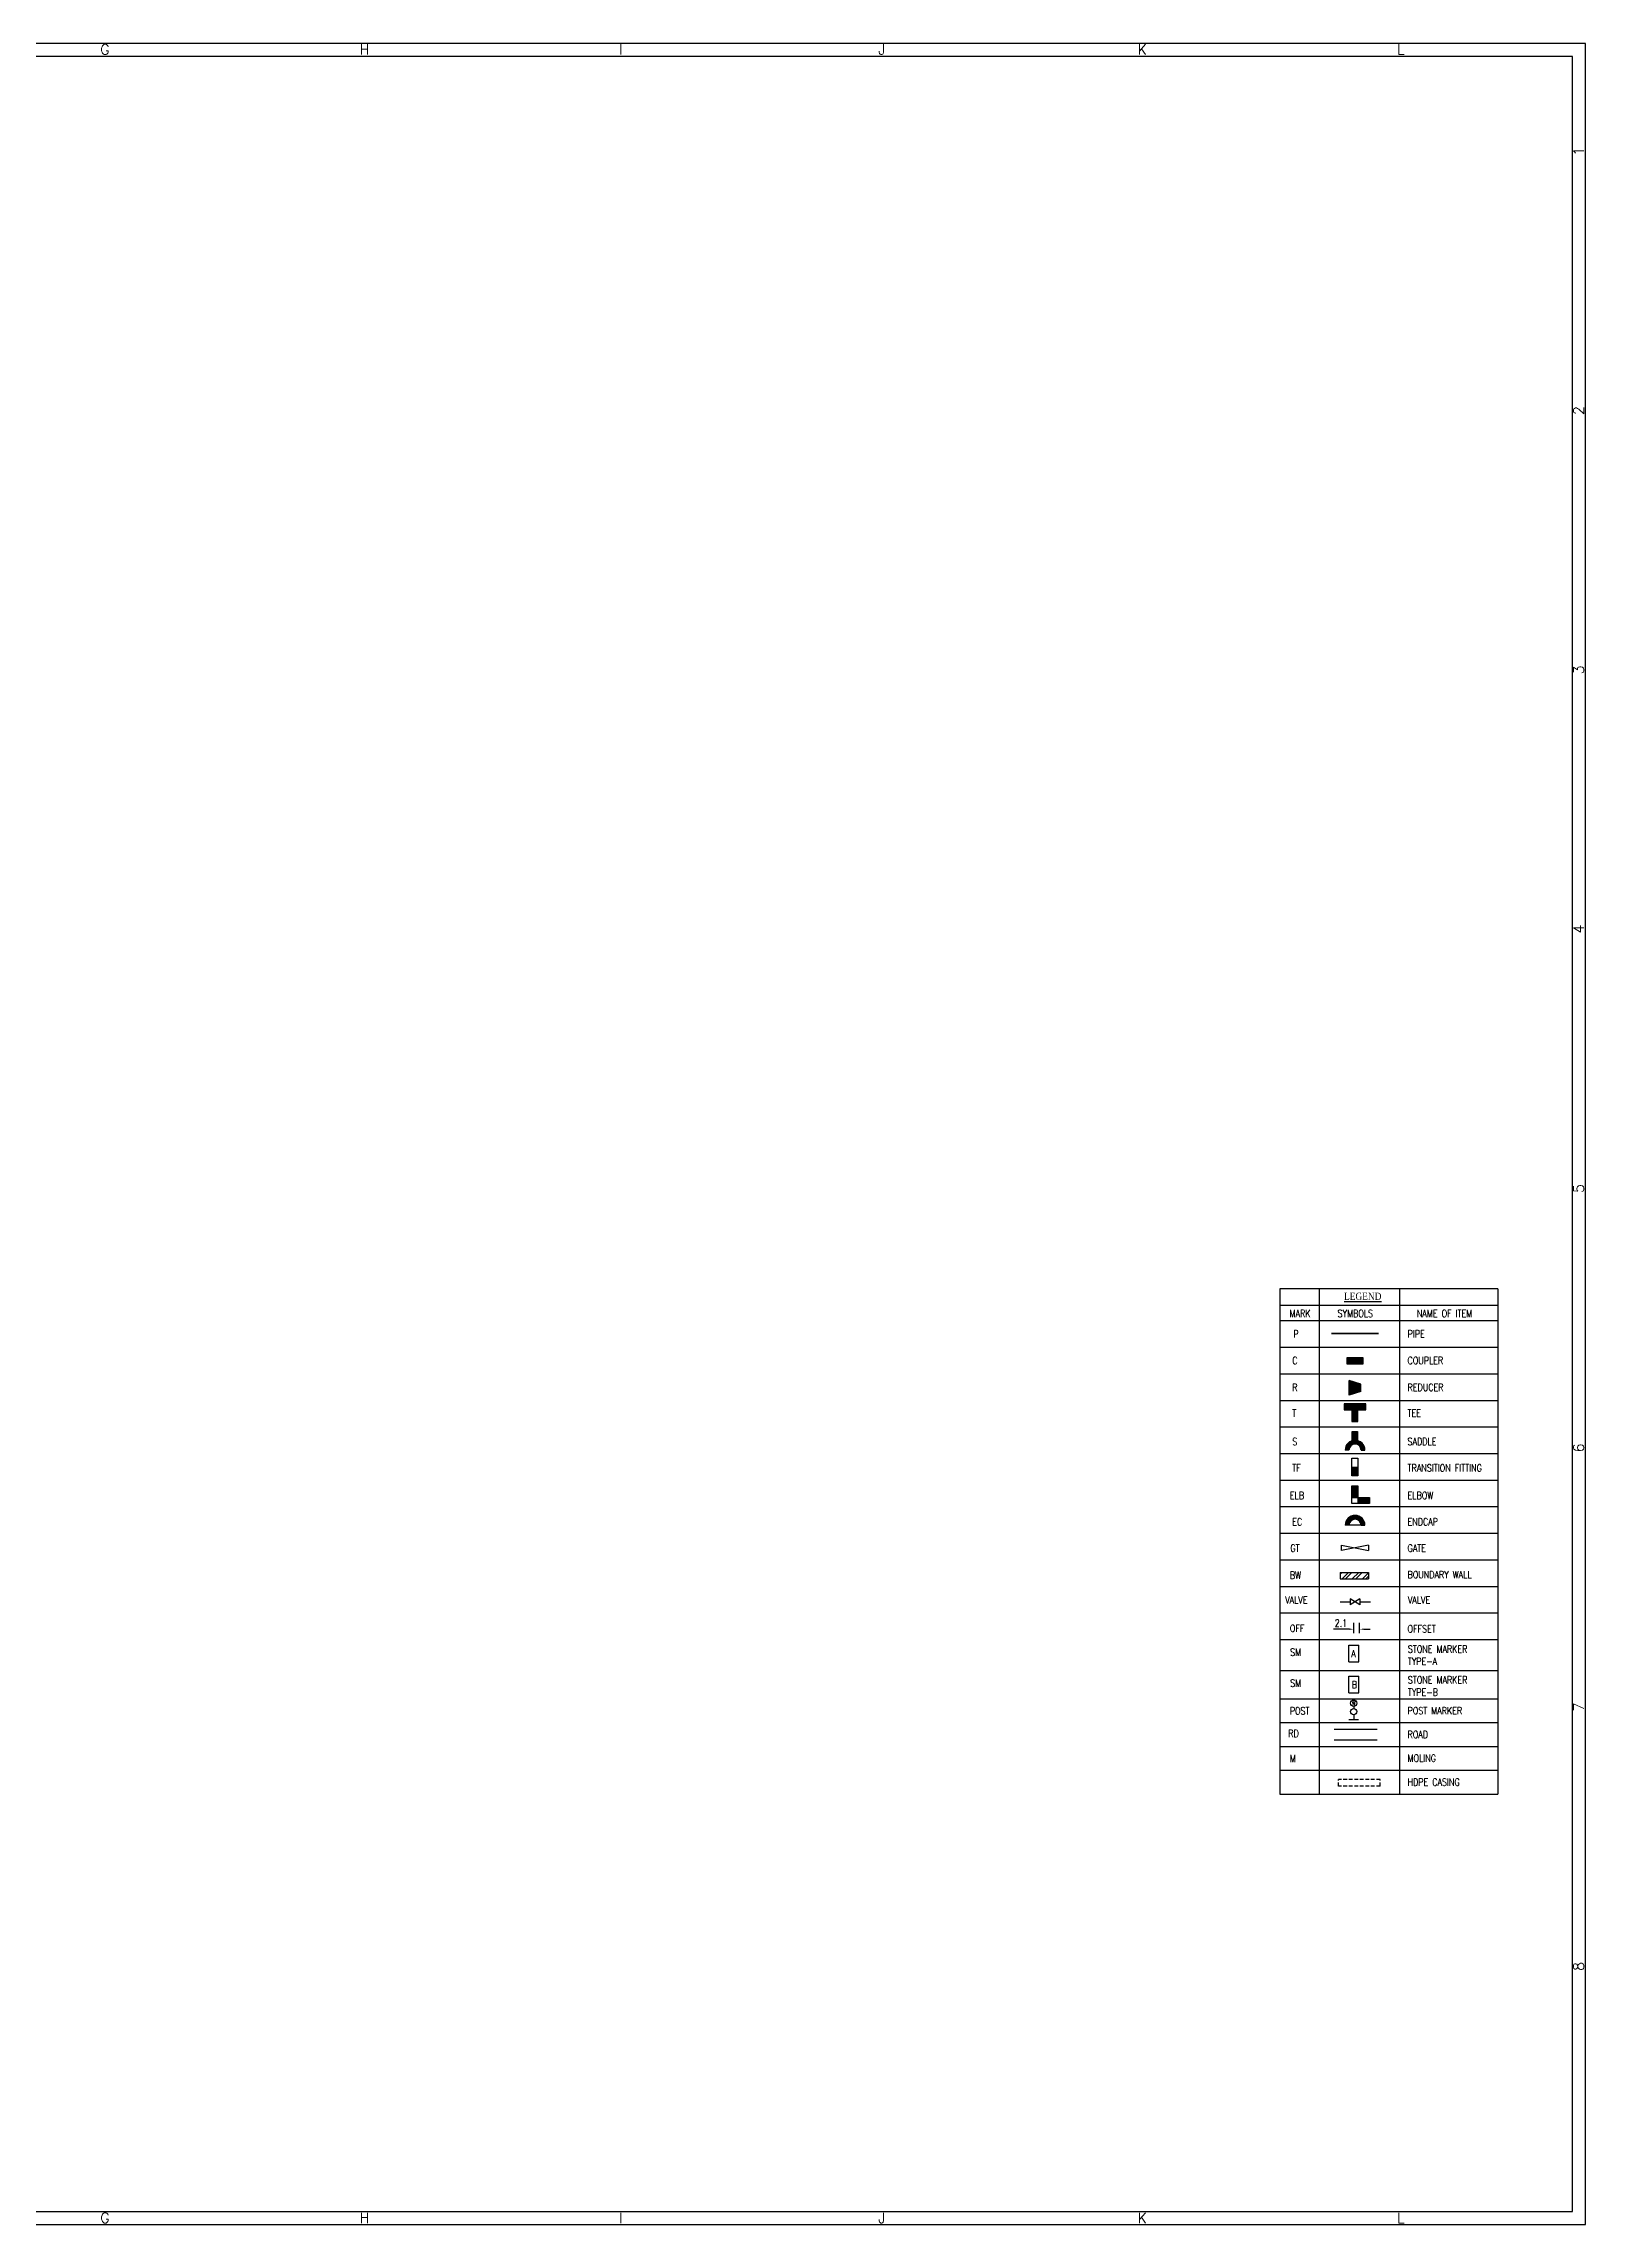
# Model space of a CAD drawing. Header units: inches. Extents: x -207274 to 211309, y 3811 to 299882.
# Drawn here: x 2018 to 211309, y 3811 to 299882 of the extents above; entities that cross this region are included whole.
import ezdxf

# ---------------------------------------------------------------- set-up
doc = ezdxf.new("R2010")
doc.units = ezdxf.units.IN
doc.header["$LTSCALE"] = 1000
doc.header["$MEASUREMENT"] = 0
doc.linetypes.add('DASHED', pattern=[0.75, 0.5, -0.25])
doc.layers.add('63 PIPE', color=167, linetype='Continuous', lineweight=35)
doc.styles.add('ROMAND', font='Times New Roman.ttf', dxfattribs={"width": 0.8, "height": 0.55})
doc.styles.add('ROMANS', font='simplex.shx')
doc.styles.add('ROMANT', font='romant')
doc.styles.get("Standard").update_dxf_attribs({"font": 'txt.shx', "height": 0.6})

# ---------------------------------------------------------------- blocks, each defined once
blk = doc.blocks.new('frame')
for points in [[(4106.330467346197, 2974.901128340031), (4461.841467346197, 2974.901128340031), (4461.841467346197, 3226.360128340032), (4106.330467346197, 3226.360128340032)], [(4107.825467346196, 2976.396128340031), (4460.346467346194, 2976.396128340031), (4460.346467346194, 3224.865128340031), (4107.825467346196, 3224.865128340031)]]:
    blk.add_lwpolyline(points, close=True)
for s, p in [('G', (4290.618262901793, 3225.087720183016)), ('H', (4320.518262901791, 3225.087720183016)), ('I', (4350.418262901793, 3225.087720183016)), ('J', (4380.318262901794, 3225.087720183016)), ('K', (4410.218262901793, 3225.087720183016)), ('L', (4440.118262901793, 3225.087720183016)), ('G', (4290.618262901793, 2975.049388766546)), ('H', (4320.518262901791, 2975.049388766546)), ('I', (4350.418262901793, 2975.049388766546)), ('J', (4380.318262901794, 2975.049388766546)), ('K', (4410.218262901793, 2975.049388766546)), ('L', (4440.118262901793, 2975.049388766546))]:
    blk.add_text(s, height=1.195999999999999).set_placement(p)
for s, p in [('1', (4461.665183958927, 3213.435777409799)), ('2', (4461.665183958927, 3183.5357774098)), ('3', (4461.665183958927, 3153.6357774098)), ('4', (4461.665183958927, 3123.735777409799)), ('5', (4461.665183958927, 3093.835777409799)), ('6', (4461.665183958927, 3063.935777409799)), ('7', (4461.665183958927, 3034.035777409799)), ('8', (4461.665183958927, 3004.135777409799))]:
    blk.add_text(s, height=1.195999999999999, rotation=90).set_placement(p)

msp = doc.modelspace()

# ---------------------------------------------------------------- hatches: boundary and pattern name
for points in [[(181094.7837701012, 120575.8418903914), (181094.7837701012, 121509.9347443413), (178949.4896333255, 121509.9347443413), (178949.4896333255, 120575.8418903914)], [(179242.6668211687, 116411.5551335062), (180814.940012496, 116909.2224810268), (180814.940012496, 117904.5571748838), (179242.6668211687, 118402.2245212463)], [(178546.4436496105, 114414.3880838417), (181497.8297552131, 114414.3880838417), (181497.8297552131, 115208.3670151694), (178546.4436496105, 115208.3670151694)], [(180419.126167573, 112820.923957102), (180419.126167573, 115208.3670151694), (179625.147236852, 115208.3670151694), (179625.147236852, 112820.923957102)], [(179670.4372586701, 111445.8064998593), (180373.8361457437, 111445.8064998593), (180373.8361457437, 110228.5491216029), (179670.4372586701, 110228.5491216029)], [(180419.126167573, 106620.9297000617), (179625.147236852, 106620.9297000617), (179625.147236852, 105427.2081707776), (180419.126167573, 105427.2081707776)], [(180866.2069133893, 98722.05112059694), (181385.7679507025, 98722.05112059694, 1), (178697.7982936762, 98722.05112059694), (179217.3593316655, 98722.05112059694, -1)]]:
    msp.add_hatch(color=7).paths.add_polyline_path(points)
h = msp.add_hatch(color=7)
h.paths.add_polyline_path([(179670.4372586701, 111445.8064998593), (180373.8361457437, 111445.8064998593), (180373.8361457437, 110228.5491216029), (179670.4372586701, 110228.5491216029)])
edge = h.paths.add_edge_path()
edge.add_arc((180041.7831223104, 108920.6699243612), 1343.984828650269, 0, 180)
edge.add_line((178697.7982941829, 108920.6699243612), (179217.3593314439, 108920.6699243612))
edge.add_arc((180041.7831223104, 108920.6699243612), 824.423790761421, 0, 180, ccw=False)
edge.add_line((180866.206913095, 108920.6699243612), (181385.7679507025, 108920.6699243612))
h = msp.add_hatch(color=7)
h.paths.add_polyline_path([(182012.5902979541, 101696.7073634774), (179625.147236852, 101696.7073634774), (179625.147236852, 102490.6862972015), (182012.5902979541, 102490.6862972015)])
h.paths.add_polyline_path([(180419.126167573, 104084.1504221684), (180419.126167573, 101696.7073634774), (179625.147236852, 101696.7073634774), (179625.147236852, 104084.1504221684)])

# ---------------------------------------------------------------- linework, layer by layer
at = {"color": 7}
for p, q in [((199406.448215751, 130838.5240766494), (169827.1118704173, 130838.5240766494)), ((169827.1118704173, 130838.5240766494), (169827.111870408, 62230.4327421803)), ((175174.3265053369, 130838.5240766494), (175174.3265053276, 62230.4327421803)), ((186094.4864548985, 130838.5240766494), (186094.4864548892, 62230.4327421803)), ((199406.4482158572, 130838.5240766494), (199406.4482158572, 62230.4327421803)), ((199406.448215751, 128565.8680441319), (169827.1118704173, 128565.8680441319)), ((199406.448215751, 126463.9297967143), (169827.1118704173, 126463.9297967143)), ((199406.448215751, 122855.9946804973), (169827.1118704173, 122855.9946804973)), ((199406.448215751, 119248.0595683772), (169827.1118704173, 119248.0595696163)), ((199406.448215751, 115640.124452224), (169827.1118704173, 115640.124452224)), ((179242.6668207496, 116411.5551246833), (179242.6668207496, 118402.2245202614)), ((180814.9400120955, 117904.5571709238), (179242.6668207496, 118402.2245202614)), ((180814.9400120955, 116909.2224757671), (179242.6668207496, 116411.5551246833)), ((180814.9400120955, 116909.2224757671), (180814.9400120955, 117904.5571709238)), ((199406.448215751, 112032.18933183), (169827.1118704173, 112032.18933183)), ((199406.448215751, 108424.2542173504), (169827.1118704173, 108424.2542173504)), ((179217.3593314439, 108920.6699243612), (178697.7982941829, 108920.6699243612)), ((179625.1472372953, 106620.9296949524), (180419.126167262, 106620.9296949524)), ((180866.206913095, 108920.6699243612), (181385.7679507025, 108920.6699243612)), ((199406.448215751, 104816.3191035385), (169827.1118704173, 104816.3191035385)), ((199406.448215751, 101208.3839879455), (169827.1118704173, 101208.3839879455)), ((179217.3593314439, 98722.05111003808), (178697.7982941829, 98722.05111003808)), ((181385.7679507025, 98722.05111003808), (178697.7982941829, 98722.05111003808)), ((180866.206913095, 98722.05111003808), (181385.7679507025, 98722.05111003808)), ((199406.448215751, 97600.44887648524), (169827.1118704173, 97600.44887648524)), ((178214.2222705949, 95280.81201321913), (178214.2222705949, 96006.75175899267)), ((181869.343973998, 96006.75175899267), (178214.2222705949, 95280.81201321913)), ((178214.2222705949, 96006.75175899267), (181869.343973998, 95280.81201321913)), ((181869.343973998, 96006.75175899267), (181869.343973998, 95280.81201321913)), ((199406.448215751, 93992.51375363348), (169827.1118704173, 93992.51375363348)), ((178027.4557281304, 92332.73129649695), (178027.4557281304, 91457.81719268905)), ((178027.4557281304, 92332.73129649695), (181869.343973998, 92332.73129649695)), ((178027.4557287265, 92118.86740519387), (178241.3196263779, 92332.73130284391)), ((178286.2854624502, 91457.81720502068), (179161.1995602753, 92332.73130284391)), ((178746.225428082, 91457.81720502068), (179621.1395259052, 92332.73130284247)), ((179666.1053619795, 91457.81720502068), (180541.0194598026, 92332.73130284296)), ((180126.0453276094, 91457.81720501975), (181000.9594254326, 92332.73130284296)), ((181045.9252615068, 91457.81720501975), (181869.343973644, 92281.23591715565)), ((181505.8652271386, 91457.81720501975), (181869.343973644, 91821.29595152473)), ((181869.343973998, 92332.73129649695), (181869.343973998, 91457.81719268905)), ((199406.448215751, 90384.57863991937), (169827.1118704173, 90384.57863991937)), ((178027.4557281304, 91457.81719268905), (181869.343973998, 91457.81719268905)), ((199406.448215751, 86776.64352546679), (169827.1118704173, 86776.64352546679)), ((178012.7211141586, 88349.05953273876), (179371.8047463987, 88349.05953273876)), ((179371.8047463987, 88759.0592917926), (179371.8047463987, 87939.05976832379)), ((180672.4686575066, 87939.05976832379), (179371.8047463987, 88759.0592917926)), ((180672.4686575066, 88759.0592917926), (179371.8047463987, 87939.05976832379)), ((180672.4686575066, 88759.0592917926), (180672.4686575066, 87939.05976832379)), ((180672.4686575066, 88349.05953273876), (182131.732513763, 88349.05953273876)), ((199406.448215751, 83168.70840742438), (169827.1118704173, 83168.70840742438)), ((179283.0251034014, 84613.78595009632), (177111.7759310398, 84613.78595009632)), ((179831.4506434612, 85468.83568168803), (179831.4506434612, 84064.1087615909)), ((180595.4025536589, 85468.83568168803), (180595.4025536589, 84064.1087615909)), ((181235.5039532743, 84613.78595009632), (182092.7562467269, 84613.78595009632)), ((179197.9893836938, 80187.36898406735), (179197.9893836938, 82434.94582477772)), ((179197.9893836938, 82434.94582477772), (180557.095292665, 82434.94582477772)), ((179197.9893836938, 80187.36898406735), (180557.095292665, 80187.36898406735)), ((180557.095292665, 80187.36898406735), (180557.095292665, 82434.94582477772)), ((199406.448215751, 78976.38177975547), (169827.1118704173, 78976.38177975547)), ((179197.9893836938, 75996.98783694161), (179197.9893836938, 78244.56467765197)), ((179197.9893836938, 78244.56467765197), (180557.095292665, 78244.56467765197)), ((180557.095292665, 75996.98783694161), (180557.095292665, 78244.56467765197)), ((169827.1118704173, 75160.04887899056), (199406.448215751, 75160.04887899056)), ((179197.9893836938, 75996.98783694161), (180557.095292665, 75996.98783694161)), ((179855.355356602, 74138.65395478159), (179855.355356602, 73851.70897340262)), ((169827.1118704173, 71927.64484731901), (199406.448215751, 71927.64484731901)), ((179211.2473383602, 72361.85978160426), (180499.4633750822, 72361.85978160426)), ((179855.355356602, 72995.7506511258), (179855.355356602, 72361.85978160426)), ((169827.1118704173, 68695.24080908438), (199406.448215751, 68695.24080908438)), ((177207.2898298055, 71022.88590205321), (183048.6901112962, 71022.88590205321)), ((177207.2898298055, 69578.72859558277), (183048.6901112962, 69578.72859558277)), ((169827.1118704173, 65462.83677744074), (199406.448215751, 65462.83677744074)), ((169827.1118704173, 62230.4327421803), (199406.448215751, 62230.4327421803))]:
    msp.add_line(p, q, dxfattribs=at)
at = {"color": 7, "linetype": 'DASHED'}
for p, q in [((177798.6344257034, 63322.88018411631), (177798.6344257034, 64195.39927164837)), ((183450.1785370596, 64195.39927164837), (177798.6344257034, 64195.39927164837)), ((183450.1785370596, 63322.88018411631), (177798.6344257034, 63322.88018411631)), ((183450.1785370596, 63322.88018411631), (183450.1785370596, 64195.39927164837))]:
    msp.add_line(p, q, dxfattribs=at)
at = {"color": 7}
for points in [[(178949.4896333255, 121509.9347410579), (181094.7837701012, 121509.9347410579), (181094.7837701012, 120575.8418840724), (178949.4896333255, 120575.8418840724)], [(178546.4436496105, 114414.3880838417), (181497.8297552131, 114414.3880838417), (181497.8297552131, 115208.3670151694), (178546.4436496105, 115208.3670151694)], [(180419.126167573, 112820.923957102), (180419.126167573, 115208.3670151694), (179625.147236852, 115208.3670151694), (179625.147236852, 112820.923957102)], [(179670.4372586701, 111445.8064998593), (180373.8361457437, 111445.8064998593), (180373.8361457437, 110228.5491216029), (179670.4372586701, 110228.5491216029)], [(180419.126167573, 107814.6512266854), (180419.126167573, 105427.2081655795), (179625.147236852, 105427.2081655795), (179625.147236852, 107814.6512266854)], [(180419.126167573, 104084.1504221684), (180419.126167573, 101696.7073634774), (179625.147236852, 101696.7073634774), (179625.147236852, 104084.1504221684)], [(182012.5902979541, 101696.7073634774), (179625.147236852, 101696.7073634774), (179625.147236852, 102490.6862972015), (182012.5902979541, 102490.6862972015)]]:
    msp.add_lwpolyline(points, close=True, dxfattribs=at)
for centre in [(179855.355356602, 74566.63311763946), (179855.355356602, 73423.72981280694)]:
    msp.add_circle(centre, 427.9791625163816, dxfattribs=at)
for centre, radius in [((180041.7831223104, 108920.6699243612), 1343.984828650269), ((180041.7831223104, 108920.6699243612), 824.423790761421), ((180041.7831223104, 98722.05111003808), 1343.984828650269), ((180041.7831223104, 98722.05111003808), 824.423790761421)]:
    msp.add_arc(centre, radius, 0, 180, dxfattribs=at)
for points in [[(179283.0251034014, 84705.19020748604), (179283.0251034014, 84522.38169446214), (179831.4506434612, 84613.78595009632)], [(181235.5039532743, 84705.19020748604), (181235.5039532743, 84522.38169446214), (180687.0784137137, 84613.78595009632)]]:
    msp.add_solid(points, dxfattribs=at)
at = {"layer": '63 PIPE', "color": 7}
msp.add_line((176850.9464615248, 124781.870187704), (183240.4937812239, 124781.870187704), dxfattribs=at)

# ---------------------------------------------------------------- block references
at = {"color": 7, "xscale": 1177.41194999963, "yscale": 1177.411950000096, "zscale": 1177.41195}
msp.add_blockref('frame', (-5042116.507239188, -3498873.367274975), dxfattribs=at)

# ---------------------------------------------------------------- texts
at = {"color": 7}
for s, height, style, width, p in [('%%ULEGEND', 987.1659719888135, 'ROMAND', 0.85, (178550.7420244682, 129318.3404821721)), ('MARK', 987.1659719888139, 'ROMANS', 0.8, (171149.5095806774, 126988.8323305934)), ('SYMBOLS', 987.1659719888139, 'ROMANS', 0.8, (177670.934951961, 126988.8323305934)), ('NAME OF ITEM', 987.1659719888139, 'ROMANS', 0.8, (188441.4024792202, 126988.8323305934)), ('P', 987.1659719888139, 'ROMANS', 0.8, (171664.6602347195, 124210.3144462528)), ('PIPE', 987.1659719888139, 'ROMANS', 0.8, (187171.5008168798, 124210.3144462528)), ('C', 987.1659719888139, 'ROMANS', 0.8, (171522.1456643212, 120602.3793336074)), ('COUPLER', 987.1659719888139, 'ROMANS', 0.8, (187171.5008168798, 120602.3793336074)), ('R', 987.1659719888139, 'ROMANS', 0.8, (171522.1456643212, 116954.600872654)), ('REDUCER', 987.1659719888139, 'ROMANS', 0.8, (187171.5008168798, 116954.600872654)), ('T', 987.1659719888139, 'ROMANS', 0.8, (171522.1456643212, 113455.3739300268)), ('TEE', 987.1659719888139, 'ROMANS', 0.8, (187171.5008168798, 113455.3739300268)), ('S', 987.1659719888139, 'ROMANS', 0.8, (171522.1456643212, 109592.4993171552)), ('SADDLE', 987.1659719888139, 'ROMANS', 0.8, (187171.5008168798, 109592.4993171552)), ('TF', 987.1659719888139, 'ROMANS', 0.8, (171522.1456643212, 106012.2994953296)), ('TRANSITION FITTING', 987.1659719888139, 'ROMANS', 0.8, (187171.5008168798, 106012.2994953296)), ('ELB', 987.1659719888139, 'ROMANS', 0.8, (171198.7863144185, 102281.7951099099)), ('ELBOW', 987.1659719888139, 'ROMANS', 0.8, (187171.5008168798, 102281.7951099099)), ('EC', 987.1659719888139, 'ROMANS', 0.8, (171522.1456643212, 98705.67259189764)), ('ENDCAP', 987.1659719888139, 'ROMANS', 0.8, (187171.5008168798, 98705.67259189764)), ('GT', 987.1659719888139, 'ROMANS', 0.8, (171265.2019003257, 95129.28584314462)), ('GATE', 987.1659719888139, 'ROMANS', 0.8, (187171.5008168798, 95129.28584314462)), ('BW', 987.1659719888139, 'ROMANS', 0.8, (171198.7863144185, 91457.98976187457)), ('BOUNDARY WALL', 987.1659719888139, 'ROMANS', 0.8, (187171.5008168798, 91526.69012307654)), ('VALVE', 987.1659719888139, 'ROMANS', 0.8, (170555.3707693852, 88083.84805571799)), ('VALVE', 987.1659719888139, 'ROMANS', 0.8, (187201.2013482805, 88083.84805571799)), ('2.1', 987.1659719888139, 'ROMANT', 0.8, (177286.1632044855, 84950.60179014273)), ('OFF', 987.1659719888139, 'ROMANS', 0.8, (171198.7863144185, 84242.11952819442)), ('OFFSET', 987.1659719888139, 'ROMANS', 0.8, (187171.5008168798, 84170.57905955099)), ('SM', 987.1659719888139, 'ROMANS', 0.8, (171228.4868459888, 80997.02039901726)), ('A', 947.6793331092613, 'ROMANS', 0.8, (179548.7662190534, 80808.66444868455)), ('TYPE-A', 987.1659719888139, 'ROMANS', 0.8, (187201.2013482805, 79761.02932468755)), ('STONE MARKER', 987.1659719888139, 'ROMANS', 0.8, (187201.2013482805, 81425.69636065372)), ('SM', 987.1659719888139, 'ROMANS', 0.8, (171228.4868459888, 76806.63925189199)), ('B', 947.6793331092613, 'ROMANS', 0.8, (179627.8421758543, 76618.28330155974)), ('STONE MARKER', 987.1659719888139, 'ROMANS', 0.8, (187201.2013482805, 77233.3697329848)), ('W', 533.0696248739594, 'ROMANS', 0.8, (179622.8758414015, 74295.7375795301)), ('TYPE-B', 987.1659719888139, 'ROMANS', 0.8, (187201.2013482805, 75568.70269701954)), ('POST MARKER', 987.1659719888139, 'ROMANS', 0.8, (187171.5008168798, 73064.68134742368)), ('POST', 987.1659719888139, 'ROMANS', 0.8, (171190.7582375705, 73027.26171145494)), ('RD', 987.1659719888139, 'ROMANS', 0.8, (170980.2551274318, 69967.02913344838)), ('ROAD', 987.1659719888139, 'ROMANS', 0.8, (187171.5008168798, 69832.27730978558)), ('M', 987.1659719888139, 'ROMANS', 0.8, (171190.7582375705, 66562.45364697278)), ('MOLING', 987.1659719888139, 'ROMANS', 0.8, (187171.5008168798, 66599.87328409869)), ('HDPE CASING', 987.1659719888139, 'ROMANS', 0.8, (187171.5008168798, 63367.46924944455))]:
    msp.add_text(s, height=height, dxfattribs=dict(at, style=style, width=width)).set_placement(p)

doc.saveas('drawing.dxf')
